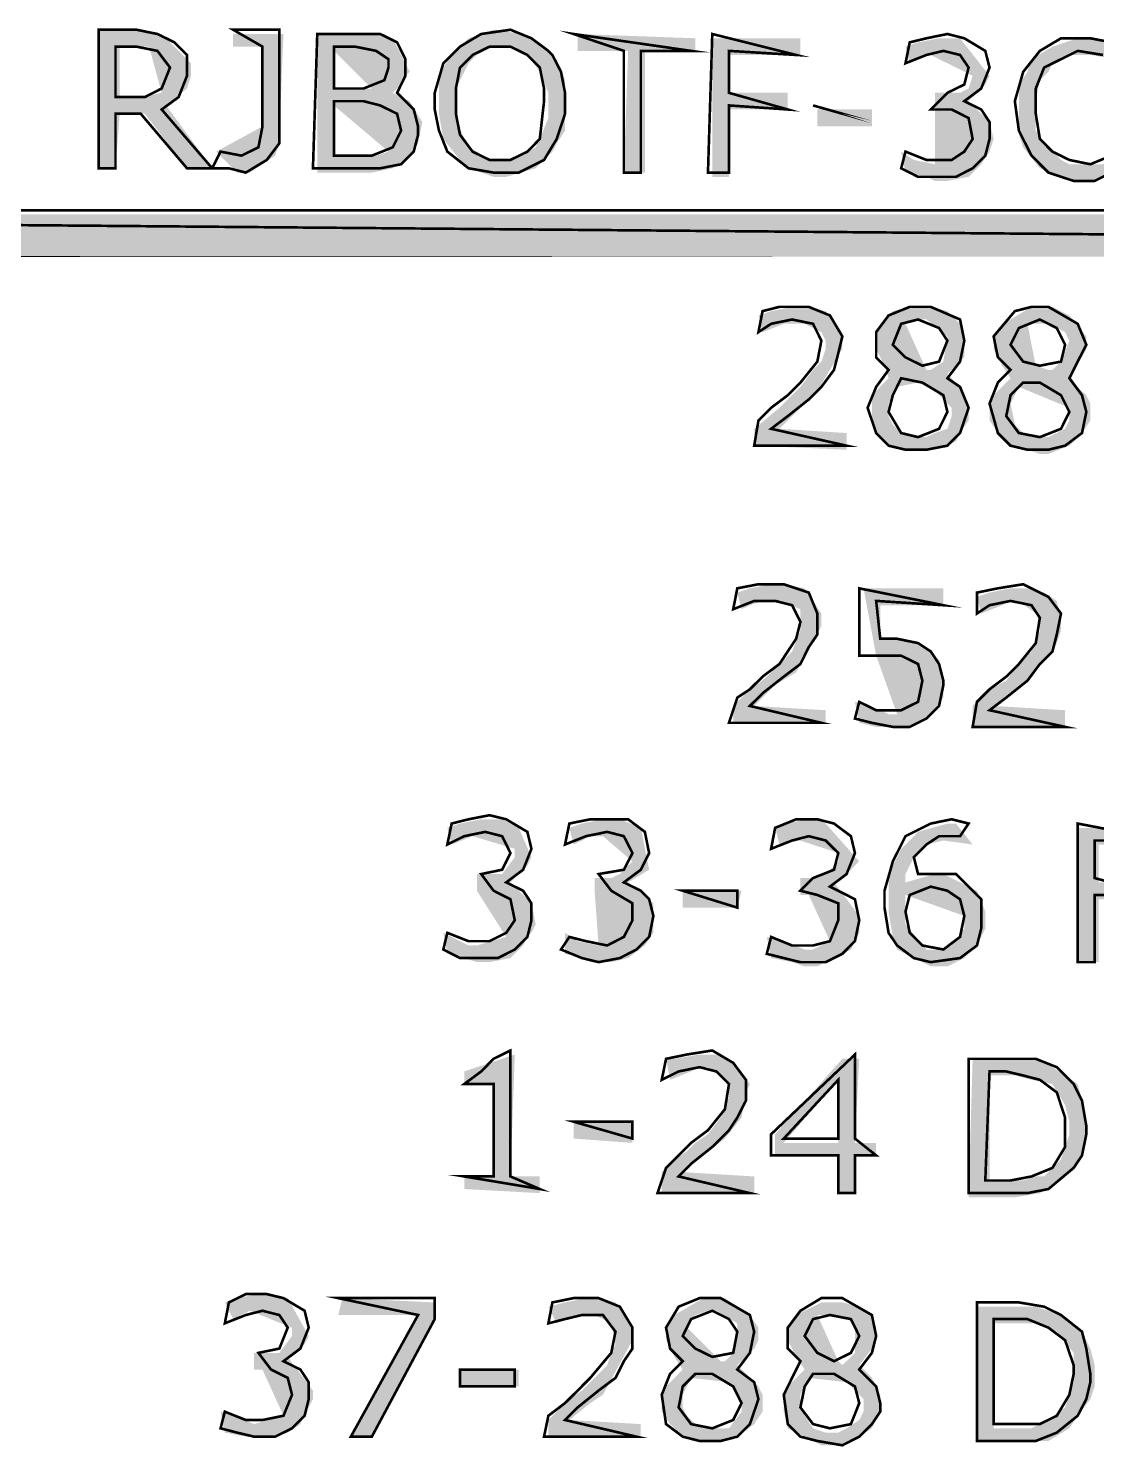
# Model space of a CAD drawing. Header units: millimetres. Extents: x 688550 to 690417, y 7458888 to 7459543.
# Drawn here: x 689843.75 to 689862.58, y 7459309.21 to 7459334.23 of the extents above; entities that cross this region are included whole.
import ezdxf

# ---------------------------------------------------------------- set-up
doc = ezdxf.new("R2010")
doc.units = ezdxf.units.MM
doc.header["$LTSCALE"] = 3
doc.header["$MEASUREMENT"] = 0
doc.layers.add('H', color=7, linetype='Continuous')
doc.layers.add('P', color=7, linetype='Continuous')

msp = doc.modelspace()

# ---------------------------------------------------------------- hatches: boundary and pattern name
at = {"layer": 'H', "linetype": 'Continuous'}
for points in [[(689846.545, 7459331.762), (689845.801, 7459332.724), (689845.36, 7459332.724), (689845.36, 7459333.018), (689845.73, 7459333.018), (689846.099, 7459333.093), (689845.877, 7459333.908), (689845.73, 7459333.908), (689845.36, 7459333.908), (689845.36, 7459333.018), (689845.36, 7459332.724), (689845.285, 7459331.762), (689844.986, 7459331.762), (689844.986, 7459334.206), (689845.73, 7459334.206), (689845.952, 7459334.131), (689846.099, 7459334.131), (689846.616, 7459333.614), (689846.616, 7459333.392), (689846.545, 7459333.169), (689846.175, 7459332.871), (689846.99, 7459331.762), (689846.545, 7459331.762)], [(689847.431, 7459331.686), (689847.061, 7459332.056), (689847.876, 7459332.501), (689847.876, 7459333.908), (689847.359, 7459333.908), (689847.359, 7459334.131), (689848.246, 7459334.131), (689848.174, 7459332.354), (689848.174, 7459332.203), (689848.099, 7459331.985), (689847.653, 7459331.686), (689847.431, 7459331.686)], [(689849.657, 7459331.686), (689848.842, 7459331.686), (689848.842, 7459334.131), (689849.728, 7459334.131), (689849.879, 7459334.131), (689850.173, 7459334.055), (689850.472, 7459333.463), (689850.396, 7459333.392), (689850.32, 7459333.24), (689850.173, 7459333.093), (689849.804, 7459333.169), (689849.136, 7459333.833), (689849.136, 7459333.169), (689849.804, 7459333.169), (689850.173, 7459333.093), (689850.472, 7459332.946), (689850.694, 7459332.577), (689850.619, 7459332.203), (689850.472, 7459331.985), (689850.173, 7459331.762), (689849.804, 7459331.686), (689849.879, 7459331.985), (689850.098, 7459332.056), (689849.136, 7459332.871), (689849.136, 7459331.985), (689849.879, 7459331.985), (689849.804, 7459331.686), (689849.657, 7459331.686)], [(689851.95, 7459331.611), (689851.732, 7459331.686), (689851.509, 7459331.762), (689851.358, 7459331.909), (689851.064, 7459332.279), (689850.988, 7459332.724), (689850.988, 7459333.093), (689850.988, 7459333.316), (689851.064, 7459333.539), (689851.211, 7459333.761), (689851.509, 7459334.055), (689851.95, 7459334.206), (689852.471, 7459334.131), (689852.693, 7459333.984), (689852.546, 7459333.761), (689852.324, 7459333.908), (689851.95, 7459333.908), (689851.656, 7459333.761), (689851.509, 7459333.614), (689851.433, 7459333.463), (689851.286, 7459333.169), (689851.286, 7459332.648), (689851.433, 7459332.279), (689851.509, 7459332.132), (689851.656, 7459332.056), (689851.879, 7459331.909), (689852.248, 7459331.909), (689852.546, 7459332.056), (689852.693, 7459332.132), (689852.765, 7459332.279), (689852.916, 7459332.648), (689852.916, 7459332.871), (689852.916, 7459333.093), (689852.765, 7459333.463), (689852.546, 7459333.761), (689852.693, 7459333.984), (689852.84, 7459333.908), (689853.139, 7459333.539), (689853.21, 7459333.316), (689853.21, 7459333.018), (689853.21, 7459332.724), (689853.21, 7459332.426), (689853.063, 7459332.203), (689852.987, 7459332.056), (689852.693, 7459331.762), (689852.173, 7459331.611), (689851.95, 7459331.611)], [(689854.247, 7459331.686), (689854.323, 7459333.833), (689853.433, 7459333.833), (689853.433, 7459334.131), (689855.507, 7459334.055), (689855.507, 7459333.833), (689854.617, 7459333.833), (689854.617, 7459331.686), (689854.247, 7459331.686)], [(689855.806, 7459331.611), (689855.806, 7459334.055), (689857.36, 7459334.055), (689857.36, 7459333.761), (689856.1, 7459333.761), (689856.1, 7459333.093), (689857.137, 7459333.093), (689857.137, 7459332.799), (689856.1, 7459332.799), (689856.1, 7459331.611), (689855.806, 7459331.611)], [(689859.733, 7459331.539), (689859.581, 7459331.611), (689859.212, 7459331.686), (689859.136, 7459332.056), (689859.359, 7459331.909), (689859.733, 7459331.833), (689859.733, 7459332.799), (689859.733, 7459333.093), (689859.951, 7459333.093), (689860.174, 7459333.093), (689860.325, 7459333.169), (689860.396, 7459333.392), (689859.657, 7459333.761), (689859.51, 7459333.761), (689859.287, 7459333.614), (689859.212, 7459333.908), (689859.434, 7459333.984), (689859.804, 7459334.055), (689860.027, 7459334.055), (689860.174, 7459334.055), (689860.694, 7459333.392), (689860.619, 7459333.24), (689860.325, 7459332.946), (689860.694, 7459332.577), (689860.766, 7459332.279), (689860.694, 7459332.056), (689860.547, 7459331.833), (689860.325, 7459331.611), (689859.951, 7459331.539), (689859.733, 7459331.539)], [(689862.248, 7459331.539), (689861.954, 7459331.611), (689861.581, 7459331.762), (689861.287, 7459332.132), (689861.211, 7459332.354), (689861.211, 7459332.648), (689861.211, 7459332.946), (689861.211, 7459333.24), (689861.362, 7459333.463), (689861.434, 7459333.686), (689861.803, 7459333.908), (689862.248, 7459334.055), (689862.471, 7459334.055), (689862.694, 7459333.984), (689863.063, 7459333.908), (689863.214, 7459333.463), (689862.916, 7459333.686), (689862.471, 7459333.761), (689862.248, 7459333.761), (689862.101, 7459333.761), (689861.954, 7459333.686), (689861.803, 7459333.614), (689861.732, 7459333.463), (689861.581, 7459333.316), (689861.509, 7459332.946), (689861.509, 7459332.648), (689861.509, 7459332.426), (689861.732, 7459332.132), (689861.954, 7459331.909), (689862.101, 7459331.833), (689862.248, 7459331.833), (689862.471, 7459331.833), (689862.694, 7459331.833), (689863.063, 7459332.056), (689863.214, 7459331.762), (689862.547, 7459331.539), (689862.248, 7459331.539)], [(689857.658, 7459332.501), (689857.658, 7459332.799), (689858.62, 7459332.799), (689858.62, 7459332.501), (689857.658, 7459332.501)], [(689909.07, 7459330.204), (689813.058, 7459330.947), (689909.07, 7459330.947), (689909.07, 7459330.204)], [(689813.058, 7459330.204), (689813.058, 7459330.947), (689909.07, 7459330.204), (689813.058, 7459330.204)], [(689858.174, 7459326.798), (689856.545, 7459326.869), (689856.545, 7459327.167), (689856.99, 7459327.537), (689857.137, 7459327.684), (689857.36, 7459327.906), (689857.582, 7459328.205), (689857.729, 7459328.352), (689857.805, 7459328.574), (689857.805, 7459328.721), (689857.729, 7459328.872), (689857.435, 7459329.019), (689857.213, 7459329.019), (689857.066, 7459329.019), (689856.692, 7459328.872), (689856.62, 7459329.166), (689856.843, 7459329.242), (689857.213, 7459329.318), (689857.507, 7459329.318), (689857.805, 7459329.242), (689858.099, 7459328.797), (689858.099, 7459328.574), (689857.658, 7459327.835), (689857.507, 7459327.684), (689857.36, 7459327.537), (689856.99, 7459327.167), (689858.174, 7459327.092), (689858.174, 7459326.798)], [(689859.287, 7459326.798), (689858.914, 7459326.869), (689858.695, 7459327.092), (689858.62, 7459327.314), (689858.62, 7459327.612), (689858.62, 7459327.759), (689858.914, 7459328.058), (689859.065, 7459327.906), (689858.914, 7459327.612), (689858.914, 7459327.39), (689858.989, 7459327.243), (689859.136, 7459327.092), (689859.359, 7459327.02), (689859.581, 7459327.02), (689859.733, 7459327.092), (689859.951, 7459327.167), (689860.027, 7459327.39), (689860.027, 7459327.537), (689859.733, 7459327.835), (689859.434, 7459327.982), (689859.065, 7459327.906), (689858.914, 7459328.058), (689858.842, 7459328.28), (689858.695, 7459328.574), (689858.695, 7459328.797), (689858.767, 7459329.019), (689858.989, 7459329.242), (689859.287, 7459329.318), (689859.657, 7459329.318), (689859.951, 7459329.242), (689860.174, 7459329.019), (689860.249, 7459328.797), (689860.249, 7459328.574), (689860.249, 7459328.427), (689859.951, 7459328.129), (689859.88, 7459328.352), (689859.951, 7459328.797), (689859.581, 7459329.095), (689859.359, 7459329.095), (689859.212, 7459329.019), (689859.581, 7459328.205), (689859.657, 7459328.205), (689859.88, 7459328.352), (689859.951, 7459328.129), (689860.174, 7459327.906), (689860.249, 7459327.759), (689860.325, 7459327.612), (689860.325, 7459327.314), (689860.174, 7459327.092), (689860.102, 7459326.945), (689859.951, 7459326.869), (689859.657, 7459326.798), (689859.287, 7459326.798)], [(689861.581, 7459326.722), (689861.362, 7459326.798), (689861.064, 7459326.869), (689860.841, 7459327.092), (689860.694, 7459327.314), (689860.694, 7459327.612), (689860.766, 7459327.759), (689861.064, 7459328.058), (689861.211, 7459327.906), (689861.064, 7459327.612), (689861.14, 7459327.243), (689861.287, 7459327.092), (689861.434, 7459327.02), (689861.732, 7459327.02), (689861.879, 7459327.092), (689862.026, 7459327.167), (689862.101, 7459327.314), (689862.101, 7459327.537), (689861.211, 7459327.906), (689861.064, 7459328.058), (689860.917, 7459328.28), (689860.766, 7459328.574), (689860.766, 7459328.797), (689860.917, 7459329.019), (689861.064, 7459329.095), (689861.434, 7459329.318), (689861.581, 7459329.318), (689861.803, 7459329.318), (689862.101, 7459329.166), (689862.4, 7459328.797), (689862.4, 7459328.574), (689862.324, 7459328.427), (689862.101, 7459328.129), (689861.954, 7459328.352), (689862.101, 7459328.721), (689862.026, 7459328.872), (689861.732, 7459329.019), (689861.509, 7459329.019), (689861.362, 7459329.019), (689861.509, 7459328.28), (689861.732, 7459328.205), (689861.803, 7459328.205), (689861.954, 7459328.352), (689862.101, 7459328.129), (689862.248, 7459327.906), (689862.4, 7459327.759), (689862.471, 7459327.612), (689862.471, 7459327.314), (689862.324, 7459327.092), (689862.177, 7459326.945), (689862.101, 7459326.869), (689861.732, 7459326.722), (689861.581, 7459326.722)], [(689857.805, 7459321.98), (689856.175, 7459321.98), (689856.175, 7459322.278), (689856.398, 7459322.501), (689856.767, 7459322.795), (689856.99, 7459323.018), (689857.213, 7459323.24), (689857.36, 7459323.61), (689857.36, 7459323.832), (689857.36, 7459323.984), (689856.99, 7459324.131), (689856.692, 7459324.131), (689856.469, 7459324.055), (689856.322, 7459323.984), (689856.247, 7459324.278), (689856.469, 7459324.353), (689856.843, 7459324.425), (689857.066, 7459324.425), (689857.435, 7459324.353), (689857.582, 7459324.131), (689857.729, 7459323.908), (689857.729, 7459323.685), (689857.284, 7459322.871), (689856.914, 7459322.648), (689856.545, 7459322.278), (689857.805, 7459322.203), (689857.805, 7459321.98)], [(689859.136, 7459321.909), (689858.695, 7459321.909), (689858.397, 7459321.98), (689858.321, 7459322.35), (689858.544, 7459322.278), (689858.767, 7459322.203), (689858.914, 7459322.131), (689859.065, 7459322.131), (689858.695, 7459323.165), (689858.473, 7459324.353), (689859.88, 7459324.353), (689859.88, 7459324.055), (689858.767, 7459324.055), (689858.767, 7459323.463), (689859.136, 7459323.463), (689859.287, 7459323.387), (689859.434, 7459323.387), (689859.804, 7459323.093), (689859.88, 7459322.795), (689859.88, 7459322.648), (689859.88, 7459322.425), (689859.657, 7459322.131), (689859.434, 7459321.98), (689859.287, 7459321.909), (689859.136, 7459321.909)], [(689862.026, 7459321.909), (689860.396, 7459321.909), (689860.396, 7459322.278), (689860.619, 7459322.501), (689860.841, 7459322.648), (689860.988, 7459322.724), (689861.211, 7459323.018), (689861.434, 7459323.24), (689861.509, 7459323.387), (689861.581, 7459323.61), (689861.581, 7459323.832), (689861.509, 7459323.908), (689861.211, 7459324.131), (689861.064, 7459324.131), (689860.917, 7459324.055), (689860.547, 7459323.908), (689860.472, 7459324.202), (689860.694, 7459324.278), (689861.064, 7459324.353), (689861.362, 7459324.353), (689861.656, 7459324.278), (689861.879, 7459324.131), (689861.954, 7459323.832), (689861.954, 7459323.61), (689861.879, 7459323.387), (689861.803, 7459323.24), (689861.362, 7459322.724), (689861.14, 7459322.572), (689860.766, 7459322.278), (689862.026, 7459322.203), (689862.026, 7459321.909)], [(689851.656, 7459317.759), (689851.433, 7459317.831), (689851.135, 7459317.906), (689851.064, 7459318.276), (689851.358, 7459318.129), (689851.509, 7459318.053), (689851.656, 7459318.053), (689852.173, 7459318.204), (689851.656, 7459319.019), (689851.656, 7459319.313), (689851.879, 7459319.313), (689852.101, 7459319.313), (689852.324, 7459319.611), (689852.324, 7459319.758), (689851.58, 7459319.981), (689851.211, 7459319.834), (689851.135, 7459320.128), (689851.358, 7459320.204), (689851.732, 7459320.279), (689852.101, 7459320.279), (689852.395, 7459320.128), (689852.618, 7459319.611), (689852.546, 7459319.464), (689852.395, 7459319.313), (689852.248, 7459319.166), (689852.324, 7459319.091), (689852.618, 7459318.797), (689852.693, 7459318.427), (689852.618, 7459318.276), (689852.546, 7459318.204), (689852.471, 7459318.053), (689852.248, 7459317.831), (689851.879, 7459317.759), (689851.656, 7459317.759)], [(689853.802, 7459317.759), (689853.58, 7459317.831), (689853.21, 7459317.906), (689853.21, 7459318.276), (689853.433, 7459318.129), (689853.802, 7459318.053), (689853.731, 7459319.019), (689853.731, 7459319.242), (689854.025, 7459319.242), (689854.176, 7459319.313), (689854.399, 7459319.536), (689853.878, 7459319.981), (689853.655, 7459319.981), (689853.508, 7459319.905), (689853.361, 7459319.834), (689853.286, 7459320.128), (689853.508, 7459320.204), (689853.878, 7459320.279), (689854.025, 7459320.279), (689854.176, 7459320.279), (689854.546, 7459320.128), (689854.693, 7459319.389), (689854.323, 7459319.166), (689854.768, 7459318.797), (689854.768, 7459318.427), (689854.768, 7459318.276), (689854.617, 7459318.053), (689854.323, 7459317.831), (689854.025, 7459317.759), (689853.802, 7459317.759)], [(689857.435, 7459317.684), (689857.213, 7459317.759), (689856.843, 7459317.831), (689856.767, 7459318.204), (689857.066, 7459318.129), (689857.435, 7459317.982), (689857.582, 7459317.982), (689857.88, 7459318.129), (689857.507, 7459318.944), (689857.36, 7459318.944), (689857.36, 7459319.242), (689857.658, 7459319.242), (689857.805, 7459319.313), (689858.027, 7459319.536), (689858.027, 7459319.683), (689857.36, 7459319.905), (689856.99, 7459319.834), (689856.914, 7459320.128), (689857.066, 7459320.204), (689857.507, 7459320.279), (689857.658, 7459320.279), (689857.805, 7459320.204), (689858.397, 7459319.536), (689858.25, 7459319.389), (689857.952, 7459319.166), (689858.397, 7459318.574), (689858.397, 7459318.427), (689858.397, 7459318.276), (689858.25, 7459317.982), (689857.952, 7459317.831), (689857.658, 7459317.684), (689857.435, 7459317.684)], [(689859.657, 7459317.684), (689859.51, 7459317.759), (689859.212, 7459317.906), (689859.065, 7459317.982), (689858.989, 7459318.204), (689858.914, 7459318.65), (689858.914, 7459319.019), (689858.914, 7459319.313), (689859.136, 7459319.758), (689859.287, 7459319.905), (689859.434, 7459320.057), (689859.951, 7459320.204), (689860.102, 7459320.204), (689860.396, 7459319.834), (689859.88, 7459319.905), (689859.581, 7459319.834), (689859.359, 7459319.611), (689859.212, 7459319.313), (689859.212, 7459319.166), (689859.212, 7459318.944), (689859.212, 7459318.65), (689859.212, 7459318.427), (689859.581, 7459317.982), (689859.657, 7459317.982), (689859.88, 7459317.982), (689860.027, 7459318.053), (689860.249, 7459318.351), (689860.249, 7459318.574), (689859.212, 7459318.944), (689859.212, 7459319.166), (689859.733, 7459319.313), (689859.88, 7459319.313), (689860.472, 7459319.019), (689860.619, 7459318.65), (689860.619, 7459318.351), (689860.472, 7459318.053), (689860.325, 7459317.906), (689860.249, 7459317.831), (689859.951, 7459317.684), (689859.657, 7459317.684)], [(689862.248, 7459317.759), (689862.248, 7459320.128), (689863.807, 7459320.128), (689863.807, 7459319.834), (689862.618, 7459319.834), (689862.618, 7459319.166), (689863.655, 7459319.166), (689863.655, 7459318.868), (689862.618, 7459318.868), (689862.618, 7459317.759), (689862.248, 7459317.759)], [(689856.247, 7459318.721), (689855.285, 7459318.721), (689855.285, 7459319.019), (689856.322, 7459319.019), (689856.247, 7459318.721)], [(689852.765, 7459313.685), (689851.433, 7459313.757), (689851.433, 7459313.979), (689851.95, 7459313.979), (689851.95, 7459315.609), (689851.433, 7459315.609), (689851.433, 7459315.831), (689852.324, 7459316.13), (689852.248, 7459313.979), (689852.765, 7459313.979), (689852.765, 7459313.685)], [(689856.545, 7459313.685), (689854.915, 7459313.685), (689854.915, 7459314.055), (689855.138, 7459314.277), (689855.36, 7459314.424), (689855.507, 7459314.571), (689855.73, 7459314.723), (689855.953, 7459315.017), (689856.028, 7459315.164), (689856.1, 7459315.386), (689856.1, 7459315.609), (689856.028, 7459315.684), (689855.73, 7459315.907), (689855.583, 7459315.907), (689855.432, 7459315.831), (689855.062, 7459315.684), (689854.991, 7459316.054), (689855.138, 7459316.054), (689855.583, 7459316.13), (689855.877, 7459316.13), (689856.1, 7459316.054), (689856.469, 7459315.609), (689856.398, 7459315.462), (689856.322, 7459315.017), (689856.028, 7459314.647), (689855.654, 7459314.349), (689855.285, 7459314.055), (689856.545, 7459313.979), (689856.545, 7459313.685)], [(689858.027, 7459313.685), (689858.027, 7459314.349), (689856.914, 7459314.349), (689856.914, 7459314.723), (689857.066, 7459314.571), (689858.027, 7459314.571), (689858.027, 7459315.684), (689857.066, 7459314.571), (689856.914, 7459314.723), (689858.099, 7459316.054), (689858.397, 7459316.054), (689858.321, 7459314.571), (689858.695, 7459314.571), (689858.695, 7459314.349), (689858.321, 7459314.349), (689858.321, 7459313.685), (689858.027, 7459313.685)], [(689860.988, 7459313.61), (689860.325, 7459313.61), (689860.396, 7459316.054), (689860.988, 7459316.054), (689861.14, 7459316.054), (689861.14, 7459315.76), (689860.694, 7459315.76), (689860.694, 7459313.908), (689861.14, 7459313.908), (689861.287, 7459313.908), (689861.509, 7459313.979), (689861.656, 7459313.979), (689861.954, 7459314.277), (689862.101, 7459314.723), (689862.101, 7459314.945), (689862.026, 7459315.239), (689861.803, 7459315.609), (689861.434, 7459315.684), (689861.14, 7459315.76), (689861.14, 7459316.054), (689861.434, 7459316.054), (689861.656, 7459315.983), (689861.803, 7459315.907), (689862.248, 7459315.609), (689862.324, 7459315.315), (689862.4, 7459315.017), (689862.4, 7459314.647), (689862.324, 7459314.349), (689862.177, 7459314.13), (689861.954, 7459313.908), (689861.581, 7459313.685), (689861.14, 7459313.61), (689860.988, 7459313.61)], [(689854.399, 7459314.571), (689853.361, 7459314.647), (689853.361, 7459314.945), (689854.399, 7459314.945), (689854.399, 7459314.571)], [(689847.876, 7459309.389), (689847.582, 7459309.389), (689847.212, 7459309.46), (689847.137, 7459309.83), (689847.359, 7459309.758), (689847.729, 7459309.611), (689848.246, 7459309.758), (689847.876, 7459310.573), (689847.729, 7459310.573), (689847.729, 7459310.867), (689847.952, 7459310.867), (689848.174, 7459310.867), (689848.397, 7459311.165), (689848.397, 7459311.312), (689847.653, 7459311.61), (689847.359, 7459311.463), (689847.212, 7459311.757), (689847.431, 7459311.833), (689847.805, 7459311.904), (689848.027, 7459311.904), (689848.321, 7459311.833), (689848.691, 7459311.165), (689848.619, 7459311.018), (689848.468, 7459310.867), (689848.321, 7459310.796), (689848.766, 7459310.203), (689848.766, 7459310.052), (689848.691, 7459309.905), (689848.544, 7459309.611), (689848.321, 7459309.46), (689847.952, 7459309.389), (689847.876, 7459309.389)], [(689849.434, 7459309.389), (689850.619, 7459311.535), (689849.212, 7459311.535), (689849.283, 7459311.833), (689850.913, 7459311.757), (689850.913, 7459311.463), (689849.804, 7459309.389), (689849.434, 7459309.389)], [(689854.546, 7459309.389), (689852.916, 7459309.389), (689852.916, 7459309.683), (689853.139, 7459309.905), (689853.286, 7459310.052), (689853.508, 7459310.203), (689853.731, 7459310.426), (689853.953, 7459310.649), (689854.025, 7459310.867), (689854.1, 7459311.018), (689854.025, 7459311.388), (689853.731, 7459311.535), (689853.58, 7459311.535), (689853.433, 7459311.535), (689853.21, 7459311.463), (689853.063, 7459311.388), (689852.916, 7459311.682), (689853.21, 7459311.757), (689853.58, 7459311.833), (689853.802, 7459311.833), (689854.1, 7459311.757), (689854.399, 7459311.312), (689854.399, 7459311.09), (689853.878, 7459310.128), (689853.655, 7459309.981), (689853.286, 7459309.683), (689854.546, 7459309.611), (689854.546, 7459309.389)], [(689855.583, 7459309.313), (689855.285, 7459309.389), (689855.062, 7459309.611), (689854.915, 7459309.83), (689854.915, 7459310.128), (689854.991, 7459310.275), (689855.285, 7459310.573), (689855.432, 7459310.426), (689855.285, 7459310.128), (689855.285, 7459309.905), (689855.36, 7459309.758), (689855.507, 7459309.611), (689855.654, 7459309.536), (689855.877, 7459309.536), (689856.1, 7459309.536), (689856.322, 7459309.83), (689856.322, 7459310.052), (689856.1, 7459310.35), (689855.432, 7459310.426), (689855.285, 7459310.573), (689855.138, 7459310.796), (689854.991, 7459311.09), (689854.991, 7459311.312), (689855.138, 7459311.535), (689855.654, 7459311.833), (689856.028, 7459311.833), (689856.247, 7459311.682), (689856.469, 7459311.535), (689856.62, 7459311.312), (689856.62, 7459311.09), (689856.545, 7459310.943), (689856.247, 7459310.649), (689856.175, 7459310.867), (689856.247, 7459311.241), (689856.247, 7459311.388), (689855.877, 7459311.61), (689855.73, 7459311.61), (689855.507, 7459311.535), (689855.36, 7459311.312), (689855.953, 7459310.72), (689856.028, 7459310.72), (689856.175, 7459310.867), (689856.247, 7459310.649), (689856.469, 7459310.426), (689856.62, 7459310.275), (689856.692, 7459310.128), (689856.692, 7459309.83), (689856.545, 7459309.611), (689856.247, 7459309.389), (689855.953, 7459309.313), (689855.583, 7459309.313)], [(689858.099, 7459309.237), (689857.88, 7459309.237), (689857.729, 7459309.237), (689857.435, 7459309.389), (689857.137, 7459309.536), (689857.066, 7459309.83), (689857.066, 7459310.128), (689857.137, 7459310.275), (689857.435, 7459310.573), (689857.507, 7459310.426), (689857.36, 7459310.128), (689857.36, 7459309.905), (689857.435, 7459309.758), (689857.582, 7459309.536), (689857.805, 7459309.46), (689858.027, 7459309.46), (689858.174, 7459309.536), (689858.397, 7459309.683), (689858.473, 7459309.83), (689858.473, 7459310.052), (689858.174, 7459310.35), (689857.507, 7459310.426), (689857.435, 7459310.573), (689857.284, 7459310.796), (689857.137, 7459311.09), (689857.137, 7459311.312), (689857.284, 7459311.535), (689857.729, 7459311.757), (689857.952, 7459311.757), (689858.099, 7459311.757), (689858.397, 7459311.682), (689858.62, 7459311.535), (689858.695, 7459311.312), (689858.695, 7459311.09), (689858.62, 7459310.943), (689858.397, 7459310.649), (689858.321, 7459310.867), (689858.321, 7459311.388), (689858.027, 7459311.535), (689857.805, 7459311.535), (689857.658, 7459311.535), (689858.027, 7459310.72), (689858.099, 7459310.649), (689858.321, 7459310.867), (689858.397, 7459310.649), (689858.62, 7459310.426), (689858.695, 7459310.275), (689858.767, 7459310.128), (689858.767, 7459309.83), (689858.62, 7459309.536), (689858.397, 7459309.389), (689858.099, 7459309.237)], [(689861.064, 7459309.313), (689860.472, 7459309.313), (689860.472, 7459311.682), (689861.287, 7459311.682), (689861.509, 7459311.682), (689861.732, 7459311.61), (689861.954, 7459311.535), (689862.324, 7459311.241), (689862.471, 7459310.943), (689862.547, 7459310.649), (689862.547, 7459310.275), (689862.471, 7459310.052), (689862.248, 7459309.758), (689862.101, 7459309.536), (689861.732, 7459309.313), (689861.509, 7459309.313), (689861.211, 7459309.313), (689861.211, 7459309.536), (689861.434, 7459309.536), (689861.581, 7459309.611), (689861.732, 7459309.683), (689862.026, 7459309.905), (689862.177, 7459310.35), (689862.177, 7459310.649), (689862.177, 7459310.867), (689861.879, 7459311.241), (689861.581, 7459311.388), (689861.211, 7459311.388), (689860.766, 7459311.388), (689860.766, 7459309.536), (689861.211, 7459309.536), (689861.211, 7459309.313), (689861.064, 7459309.313)], [(689852.395, 7459310.275), (689851.358, 7459310.275), (689851.358, 7459310.573), (689852.395, 7459310.573), (689852.395, 7459310.275)]]:
    msp.add_hatch(color=256, dxfattribs=at).paths.add_polyline_path(points)

# ---------------------------------------------------------------- linework, layer by layer
at = {"layer": 'P', "const_width": 0.0462}
for points in [[(689846.99, 7459331.762), (689846.099, 7459332.799), (689846.398, 7459333.018), (689846.545, 7459333.392), (689846.545, 7459333.761), (689846.322, 7459333.984), (689846.024, 7459334.131), (689845.654, 7459334.206), (689844.986, 7459334.206), (689844.986, 7459331.762), (689845.285, 7459331.762), (689845.285, 7459332.724), (689845.73, 7459332.724), (689846.545, 7459331.762), (689846.99, 7459331.762), (689846.99, 7459331.762)], [(689848.174, 7459332.354), (689848.174, 7459334.206), (689847.359, 7459334.206), (689847.876, 7459333.908), (689847.876, 7459332.501), (689847.805, 7459332.132), (689847.506, 7459331.985), (689847.137, 7459332.056), (689846.99, 7459331.762), (689847.284, 7459331.762), (689847.582, 7459331.686), (689847.952, 7459331.909), (689848.174, 7459332.203), (689848.174, 7459332.354), (689848.174, 7459332.354)], [(689850.619, 7459332.501), (689850.543, 7459332.799), (689850.249, 7459333.093), (689850.396, 7459333.392), (689850.396, 7459333.686), (689850.249, 7459333.984), (689849.951, 7459334.131), (689849.506, 7459334.131), (689848.842, 7459334.131), (689848.766, 7459331.762), (689849.657, 7459331.762), (689849.951, 7459331.762), (689850.32, 7459331.833), (689850.543, 7459332.056), (689850.619, 7459332.354), (689850.619, 7459332.501), (689850.619, 7459332.501)], [(689852.916, 7459333.833), (689852.618, 7459334.055), (689852.248, 7459334.206), (689851.732, 7459334.131), (689851.358, 7459333.908), (689851.064, 7459333.614), (689850.913, 7459333.093), (689850.913, 7459332.799), (689850.988, 7459332.426), (689851.135, 7459332.056), (689851.509, 7459331.762), (689851.95, 7459331.686), (689852.395, 7459331.686), (689852.84, 7459331.909), (689853.063, 7459332.279), (689853.21, 7459332.724), (689853.21, 7459333.093), (689853.139, 7459333.463), (689852.987, 7459333.761), (689852.916, 7459333.833), (689852.916, 7459333.833)], [(689855.432, 7459333.833), (689853.361, 7459334.131), (689854.247, 7459333.833), (689854.247, 7459331.686), (689854.546, 7459331.686), (689854.546, 7459333.833), (689855.432, 7459333.833), (689855.432, 7459333.833)], [(689857.284, 7459333.761), (689855.806, 7459334.131), (689855.73, 7459331.686), (689856.1, 7459331.686), (689856.1, 7459332.871), (689857.137, 7459332.799), (689856.1, 7459333.093), (689856.1, 7459333.833), (689857.284, 7459333.761), (689857.284, 7459333.761)], [(689860.547, 7459332.799), (689860.249, 7459332.946), (689860.547, 7459333.169), (689860.694, 7459333.539), (689860.619, 7459333.833), (689860.249, 7459334.055), (689859.951, 7459334.131), (689859.581, 7459334.055), (689859.287, 7459333.984), (689859.212, 7459333.614), (689859.581, 7459333.761), (689859.88, 7459333.833), (689860.174, 7459333.761), (689860.325, 7459333.539), (689860.249, 7459333.24), (689859.951, 7459333.093), (689859.657, 7459332.799), (689860.027, 7459332.799), (689860.325, 7459332.648), (689860.396, 7459332.279), (689860.249, 7459332.056), (689860.027, 7459331.909), (689859.581, 7459331.909), (689859.212, 7459332.056), (689859.136, 7459331.762), (689859.434, 7459331.611), (689859.733, 7459331.611), (689860.102, 7459331.611), (689860.396, 7459331.762), (689860.619, 7459331.985), (689860.694, 7459332.279), (689860.694, 7459332.577), (689860.547, 7459332.799), (689860.547, 7459332.799)], [(689862.841, 7459333.984), (689862.471, 7459334.055), (689861.954, 7459334.055), (689861.581, 7459333.833), (689861.287, 7459333.463), (689861.14, 7459332.946), (689861.211, 7459332.426), (689861.434, 7459331.985), (689861.732, 7459331.686), (689862.177, 7459331.539), (689862.547, 7459331.539), (689862.841, 7459331.686)], [(689846.246, 7459333.539), (689846.099, 7459333.169), (689845.801, 7459333.018), (689845.285, 7459333.018), (689845.285, 7459333.908), (689845.654, 7459333.908), (689846.024, 7459333.833), (689846.246, 7459333.539), (689846.246, 7459333.539), (689846.246, 7459333.539)], [(689850.098, 7459333.539), (689850.026, 7459333.316), (689849.657, 7459333.169), (689849.136, 7459333.169), (689849.136, 7459333.908), (689849.506, 7459333.908), (689849.879, 7459333.833), (689850.098, 7459333.686), (689850.098, 7459333.539), (689850.098, 7459333.539)], [(689852.84, 7459332.946), (689852.765, 7459332.279), (689852.546, 7459332.056), (689852.248, 7459331.909), (689851.879, 7459331.909), (689851.58, 7459332.056), (689851.358, 7459332.354), (689851.286, 7459332.724), (689851.286, 7459333.169), (689851.358, 7459333.539), (689851.58, 7459333.761), (689851.879, 7459333.908), (689852.248, 7459333.908), (689852.546, 7459333.761), (689852.765, 7459333.539), (689852.84, 7459333.169), (689852.84, 7459332.946), (689852.84, 7459332.946)], [(689862.841, 7459331.985), (689862.471, 7459331.833), (689862.101, 7459331.909), (689861.803, 7459332.056), (689861.581, 7459332.279), (689861.509, 7459332.724), (689861.509, 7459333.169), (689861.656, 7459333.539), (689861.954, 7459333.686), (689862.248, 7459333.833), (689862.694, 7459333.761)], [(689850.32, 7459332.426), (689850.173, 7459332.132), (689849.804, 7459331.985), (689849.136, 7459331.985), (689849.136, 7459332.946), (689849.657, 7459332.946), (689849.951, 7459332.871), (689850.249, 7459332.724), (689850.32, 7459332.426), (689850.32, 7459332.426)], [(689858.62, 7459332.577), (689857.582, 7459332.871), (689858.62, 7459332.577), (689858.62, 7459332.577)], [(689908.994, 7459330.204), (689908.994, 7459331.019), (689813.058, 7459331.019), (689908.994, 7459330.204), (689908.994, 7459330.204)], [(689908.994, 7459330.204), (689813.058, 7459331.019), (689813.058, 7459330.204), (689908.994, 7459330.204), (689908.994, 7459330.204)], [(689858.174, 7459326.869), (689856.843, 7459327.167), (689857.137, 7459327.39), (689857.507, 7459327.684), (689857.729, 7459327.906), (689857.952, 7459328.205), (689858.027, 7459328.499), (689858.099, 7459328.797), (689857.88, 7459329.166), (689857.507, 7459329.318), (689856.99, 7459329.318), (689856.692, 7459329.242), (689856.62, 7459328.872), (689856.843, 7459329.019), (689857.213, 7459329.095), (689857.582, 7459329.019), (689857.729, 7459328.721), (689857.658, 7459328.352), (689857.36, 7459327.982), (689857.137, 7459327.759), (689856.843, 7459327.537), (689856.62, 7459327.314), (689856.545, 7459326.869), (689858.174, 7459326.869), (689858.174, 7459326.869)], [(689860.325, 7459327.537), (689860.174, 7459327.906), (689859.951, 7459328.058), (689860.174, 7459328.352), (689860.249, 7459328.721), (689860.174, 7459329.095), (689859.657, 7459329.318), (689859.287, 7459329.318), (689858.914, 7459329.166), (689858.695, 7459328.872), (689858.695, 7459328.427), (689858.914, 7459328.205), (689858.695, 7459327.906), (689858.544, 7459327.537), (689858.695, 7459327.092), (689858.914, 7459326.869), (689859.212, 7459326.798), (689859.581, 7459326.798), (689859.951, 7459326.869), (689860.174, 7459327.092), (689860.325, 7459327.537), (689860.325, 7459327.537)], [(689862.4, 7459327.465), (689862.324, 7459327.759), (689862.101, 7459328.058), (689862.248, 7459328.352), (689862.4, 7459328.65), (689862.248, 7459329.019), (689861.732, 7459329.318), (689861.434, 7459329.318), (689861.14, 7459329.242), (689860.766, 7459328.797), (689860.841, 7459328.427), (689861.064, 7459328.205), (689860.841, 7459327.982), (689860.694, 7459327.612), (689860.841, 7459327.092), (689861.064, 7459326.869), (689861.362, 7459326.798), (689861.732, 7459326.798), (689862.026, 7459326.869), (689862.324, 7459327.092), (689862.4, 7459327.465), (689862.4, 7459327.465)], [(689859.951, 7459328.721), (689859.804, 7459328.352), (689859.51, 7459328.28), (689859.212, 7459328.427), (689858.989, 7459328.65), (689859.136, 7459329.019), (689859.434, 7459329.095), (689859.804, 7459328.944), (689859.951, 7459328.721), (689859.951, 7459328.721)], [(689862.026, 7459328.65), (689861.954, 7459328.352), (689861.581, 7459328.28), (689861.287, 7459328.352), (689861.064, 7459328.65), (689861.211, 7459328.944), (689861.581, 7459329.095), (689861.879, 7459328.944), (689862.026, 7459328.65), (689862.026, 7459328.65)], [(689859.951, 7459327.465), (689859.804, 7459327.167), (689859.434, 7459327.02), (689859.136, 7459327.092), (689858.914, 7459327.465), (689858.989, 7459327.759), (689859.136, 7459328.058), (689859.51, 7459327.982), (689859.88, 7459327.759), (689859.951, 7459327.465), (689859.951, 7459327.465)], [(689862.101, 7459327.465), (689861.954, 7459327.167), (689861.581, 7459327.02), (689861.211, 7459327.092), (689860.988, 7459327.39), (689861.064, 7459327.759), (689861.287, 7459327.982), (689861.581, 7459327.982), (689861.954, 7459327.759), (689862.101, 7459327.465), (689862.101, 7459327.465)], [(689857.729, 7459321.98), (689856.469, 7459322.278), (689856.692, 7459322.501), (689857.066, 7459322.795), (689857.36, 7459323.018), (689857.507, 7459323.316), (689857.658, 7459323.538), (689857.658, 7459323.908), (689857.507, 7459324.278), (689857.066, 7459324.425), (689856.62, 7459324.425), (689856.247, 7459324.353), (689856.175, 7459323.984), (689856.545, 7459324.131), (689856.914, 7459324.131), (689857.213, 7459324.055), (689857.36, 7459323.761), (689857.284, 7459323.463), (689856.99, 7459323.018), (689856.692, 7459322.795), (689856.469, 7459322.572), (689856.247, 7459322.425), (689856.1, 7459321.98), (689857.729, 7459321.98), (689857.729, 7459321.98)], [(689859.88, 7459322.724), (689859.804, 7459323.018), (689859.657, 7459323.24), (689859.434, 7459323.387), (689859.065, 7459323.463), (689858.767, 7459323.463), (689858.695, 7459324.131), (689859.88, 7459324.055), (689858.397, 7459324.353), (689858.397, 7459323.165), (689858.695, 7459323.165), (689859.136, 7459323.165), (689859.434, 7459323.018), (689859.51, 7459322.724), (689859.434, 7459322.35), (689859.136, 7459322.203), (689858.695, 7459322.203), (689858.397, 7459322.35), (689858.321, 7459322.056), (689858.62, 7459321.98), (689858.989, 7459321.909), (689859.287, 7459321.909), (689859.581, 7459322.056), (689859.804, 7459322.278), (689859.88, 7459322.648), (689859.88, 7459322.724), (689859.88, 7459322.724)], [(689862.026, 7459321.909), (689860.694, 7459322.203), (689860.988, 7459322.425), (689861.362, 7459322.724), (689861.581, 7459323.018), (689861.803, 7459323.24), (689861.879, 7459323.538), (689861.954, 7459323.908), (689861.732, 7459324.202), (689861.287, 7459324.425), (689860.841, 7459324.353), (689860.472, 7459324.278), (689860.472, 7459323.908), (689860.694, 7459324.055), (689861.064, 7459324.131), (689861.434, 7459324.055), (689861.581, 7459323.832), (689861.509, 7459323.387), (689861.211, 7459323.018), (689860.988, 7459322.795), (689860.694, 7459322.572), (689860.472, 7459322.35), (689860.396, 7459321.909), (689862.026, 7459321.909), (689862.026, 7459321.909)], [(689852.471, 7459319.019), (689852.173, 7459319.166), (689852.471, 7459319.389), (689852.618, 7459319.758), (689852.546, 7459320.057), (689852.173, 7459320.279), (689851.879, 7459320.351), (689851.509, 7459320.279), (689851.211, 7459320.204), (689851.135, 7459319.834), (689851.433, 7459319.981), (689851.803, 7459320.057), (689852.101, 7459319.981), (689852.248, 7459319.683), (689852.101, 7459319.389), (689851.732, 7459319.313), (689851.95, 7459319.019), (689852.248, 7459318.868), (689852.324, 7459318.498), (689852.173, 7459318.276), (689851.879, 7459318.129), (689851.509, 7459318.129), (689851.135, 7459318.276), (689851.064, 7459317.982), (689851.358, 7459317.831), (689851.656, 7459317.831), (689852.026, 7459317.831), (689852.324, 7459317.982), (689852.546, 7459318.204), (689852.618, 7459318.498), (689852.618, 7459318.797), (689852.471, 7459319.019), (689852.471, 7459319.019)], [(689854.546, 7459319.019), (689854.247, 7459319.166), (689854.546, 7459319.389), (689854.693, 7459319.683), (689854.617, 7459320.057), (689854.323, 7459320.279), (689854.025, 7459320.279), (689853.655, 7459320.279), (689853.286, 7459320.204), (689853.21, 7459319.834), (689853.58, 7459319.981), (689853.953, 7459320.057), (689854.247, 7459319.981), (689854.399, 7459319.683), (689854.247, 7459319.389), (689853.802, 7459319.313), (689854.025, 7459319.019), (689854.399, 7459318.797), (689854.399, 7459318.498), (689854.247, 7459318.204), (689853.953, 7459318.053), (689853.58, 7459318.129), (689853.286, 7459318.204), (689853.139, 7459317.982), (689853.508, 7459317.831), (689853.802, 7459317.759), (689854.176, 7459317.831), (689854.47, 7459317.982), (689854.693, 7459318.204), (689854.768, 7459318.574), (689854.693, 7459318.868), (689854.546, 7459319.019), (689854.546, 7459319.019)], [(689858.174, 7459318.944), (689857.88, 7459319.091), (689858.174, 7459319.313), (689858.321, 7459319.683), (689858.25, 7459319.981), (689857.952, 7459320.204), (689857.658, 7459320.279), (689857.284, 7459320.279), (689856.914, 7459320.128), (689856.843, 7459319.758), (689857.213, 7459319.905), (689857.507, 7459319.981), (689857.805, 7459319.905), (689858.027, 7459319.683), (689857.952, 7459319.389), (689857.582, 7459319.242), (689857.36, 7459319.019), (689857.658, 7459318.944), (689858.027, 7459318.797), (689858.027, 7459318.498), (689857.88, 7459318.129), (689857.582, 7459318.053), (689857.213, 7459318.053), (689856.843, 7459318.204), (689856.767, 7459317.906), (689857.066, 7459317.831), (689857.36, 7459317.759), (689857.805, 7459317.759), (689858.099, 7459317.906), (689858.321, 7459318.129), (689858.397, 7459318.498), (689858.321, 7459318.868), (689858.174, 7459318.944), (689858.174, 7459318.944)], [(689860.547, 7459318.574), (689860.547, 7459318.868), (689860.325, 7459319.091), (689860.102, 7459319.313), (689859.804, 7459319.313), (689859.434, 7459319.313), (689859.359, 7459319.611), (689859.581, 7459319.834), (689859.804, 7459319.981), (689860.174, 7459319.981), (689860.325, 7459320.204), (689860.027, 7459320.279), (689859.657, 7459320.204), (689859.212, 7459319.981), (689858.989, 7459319.536), (689858.842, 7459319.019), (689858.842, 7459318.721), (689858.914, 7459318.276), (689859.065, 7459318.053), (689859.359, 7459317.831), (689859.657, 7459317.759), (689860.174, 7459317.831), (689860.472, 7459318.053), (689860.547, 7459318.351), (689860.547, 7459318.574), (689860.547, 7459318.574)], [(689863.807, 7459319.905), (689862.248, 7459320.204), (689862.248, 7459317.759), (689862.547, 7459317.759), (689862.547, 7459318.944), (689863.655, 7459318.944), (689862.547, 7459319.242), (689862.547, 7459319.905), (689863.807, 7459319.905), (689863.807, 7459319.905)], [(689856.247, 7459318.721), (689856.247, 7459319.019), (689855.285, 7459319.019), (689856.247, 7459318.721), (689856.247, 7459318.721)], [(689860.249, 7459318.574), (689860.174, 7459318.204), (689859.88, 7459317.982), (689859.51, 7459318.053), (689859.287, 7459318.276), (689859.212, 7459318.65), (689859.287, 7459318.944), (689859.657, 7459319.091), (689859.951, 7459319.019), (689860.174, 7459318.868), (689860.249, 7459318.574), (689860.249, 7459318.574)], [(689852.765, 7459313.757), (689852.248, 7459313.979), (689852.248, 7459316.201), (689851.95, 7459316.054), (689851.732, 7459315.831), (689851.433, 7459315.609), (689851.95, 7459315.609), (689851.95, 7459313.979), (689851.433, 7459313.979), (689852.765, 7459313.757), (689852.765, 7459313.757)], [(689856.469, 7459313.685), (689855.213, 7459313.979), (689855.432, 7459314.202), (689855.806, 7459314.5), (689856.1, 7459314.794), (689856.247, 7459315.017), (689856.398, 7459315.315), (689856.398, 7459315.684), (689856.175, 7459315.983), (689855.806, 7459316.201), (689855.36, 7459316.13), (689854.991, 7459316.054), (689854.915, 7459315.684), (689855.213, 7459315.831), (689855.583, 7459315.907), (689855.877, 7459315.831), (689856.1, 7459315.609), (689856.028, 7459315.164), (689855.73, 7459314.794), (689855.432, 7459314.571), (689855.213, 7459314.349), (689854.991, 7459314.13), (689854.84, 7459313.685), (689856.469, 7459313.685), (689856.469, 7459313.685)], [(689858.695, 7459314.349), (689858.321, 7459314.647), (689858.321, 7459316.13), (689856.843, 7459314.723), (689856.843, 7459314.349), (689858.027, 7459314.349), (689858.027, 7459313.685), (689858.321, 7459313.685), (689858.321, 7459314.349), (689858.695, 7459314.349), (689858.695, 7459314.349)], [(689862.4, 7459314.87), (689862.324, 7459315.315), (689862.177, 7459315.609), (689861.879, 7459315.907), (689861.509, 7459316.054), (689861.14, 7459316.054), (689860.325, 7459316.054), (689860.325, 7459313.685), (689860.917, 7459313.685), (689861.362, 7459313.685), (689861.732, 7459313.757), (689862.177, 7459314.13), (689862.324, 7459314.349), (689862.4, 7459314.723), (689862.4, 7459314.87), (689862.4, 7459314.87)], [(689862.026, 7459314.87), (689862.026, 7459314.5), (689861.803, 7459314.13), (689861.434, 7459313.979), (689861.064, 7459313.908), (689860.619, 7459313.908), (689860.694, 7459315.831), (689860.988, 7459315.831), (689861.287, 7459315.76), (689861.581, 7459315.684), (689861.879, 7459315.462), (689862.026, 7459315.017), (689862.026, 7459314.87), (689862.026, 7459314.87)], [(689858.027, 7459314.647), (689857.066, 7459314.647), (689858.027, 7459315.684), (689858.027, 7459314.647), (689858.027, 7459314.647)], [(689854.399, 7459314.647), (689854.399, 7459314.945), (689853.361, 7459314.945), (689854.399, 7459314.647), (689854.399, 7459314.647)], [(689848.544, 7459310.573), (689848.246, 7459310.72), (689848.544, 7459310.943), (689848.691, 7459311.312), (689848.619, 7459311.61), (689848.246, 7459311.833), (689847.952, 7459311.904), (689847.582, 7459311.904), (689847.284, 7459311.757), (689847.212, 7459311.388), (689847.582, 7459311.535), (689847.876, 7459311.61), (689848.174, 7459311.535), (689848.321, 7459311.312), (689848.174, 7459310.943), (689847.805, 7459310.867), (689848.027, 7459310.573), (689848.321, 7459310.426), (689848.397, 7459310.128), (689848.246, 7459309.758), (689847.876, 7459309.683), (689847.582, 7459309.683), (689847.212, 7459309.83), (689847.137, 7459309.536), (689847.431, 7459309.46), (689847.729, 7459309.389), (689848.099, 7459309.389), (689848.397, 7459309.536), (689848.619, 7459309.758), (689848.691, 7459310.052), (689848.691, 7459310.35), (689848.544, 7459310.573), (689848.544, 7459310.573)], [(689850.913, 7459311.463), (689850.913, 7459311.833), (689849.212, 7459311.833), (689850.619, 7459311.535), (689849.434, 7459309.389), (689849.804, 7459309.389), (689850.913, 7459311.463), (689850.913, 7459311.463)], [(689854.47, 7459309.389), (689853.21, 7459309.683), (689853.433, 7459309.905), (689853.802, 7459310.203), (689854.1, 7459310.426), (689854.247, 7459310.72), (689854.399, 7459310.943), (689854.399, 7459311.312), (689854.176, 7459311.682), (689853.802, 7459311.833), (689853.361, 7459311.833), (689852.987, 7459311.757), (689852.916, 7459311.388), (689853.21, 7459311.463), (689853.508, 7459311.535), (689853.878, 7459311.535), (689854.1, 7459311.241), (689854.025, 7459310.867), (689853.655, 7459310.426), (689853.433, 7459310.203), (689853.21, 7459309.981), (689852.916, 7459309.758), (689852.84, 7459309.389), (689854.47, 7459309.389), (689854.47, 7459309.389)], [(689856.62, 7459310.052), (689856.545, 7459310.35), (689856.247, 7459310.573), (689856.469, 7459310.867), (689856.545, 7459311.241), (689856.469, 7459311.535), (689855.953, 7459311.833), (689855.583, 7459311.833), (689855.213, 7459311.682), (689854.991, 7459311.312), (689855.062, 7459310.943), (689855.285, 7459310.72), (689855.062, 7459310.497), (689854.915, 7459310.128), (689854.991, 7459309.611), (689855.285, 7459309.389), (689855.583, 7459309.313), (689855.953, 7459309.313), (689856.247, 7459309.389), (689856.469, 7459309.611), (689856.62, 7459310.052), (689856.62, 7459310.052)], [(689858.767, 7459309.981), (689858.695, 7459310.275), (689858.397, 7459310.573), (689858.62, 7459310.867), (689858.695, 7459311.165), (689858.62, 7459311.535), (689858.099, 7459311.833), (689857.729, 7459311.833), (689857.36, 7459311.61), (689857.137, 7459311.312), (689857.137, 7459310.943), (689857.36, 7459310.72), (689857.213, 7459310.426), (689857.066, 7459310.128), (689857.137, 7459309.611), (689857.36, 7459309.389), (689857.658, 7459309.313), (689858.099, 7459309.237), (689858.397, 7459309.389), (689858.62, 7459309.611), (689858.767, 7459309.83), (689858.767, 7459309.981), (689858.767, 7459309.981)], [(689862.471, 7459310.497), (689862.4, 7459310.943), (689862.324, 7459311.241), (689861.954, 7459311.535), (689861.656, 7459311.682), (689861.211, 7459311.757), (689860.472, 7459311.757), (689860.472, 7459309.313), (689861.064, 7459309.313), (689861.509, 7459309.313), (689861.879, 7459309.46), (689862.248, 7459309.758), (689862.4, 7459310.052), (689862.471, 7459310.35), (689862.471, 7459310.497), (689862.471, 7459310.497)], [(689856.247, 7459311.241), (689856.175, 7459310.867), (689855.806, 7459310.796), (689855.507, 7459310.943), (689855.285, 7459311.165), (689855.432, 7459311.463), (689855.806, 7459311.61), (689856.1, 7459311.463), (689856.247, 7459311.241), (689856.247, 7459311.241)], [(689858.397, 7459311.165), (689858.25, 7459310.867), (689857.952, 7459310.72), (689857.658, 7459310.867), (689857.435, 7459311.165), (689857.582, 7459311.463), (689857.88, 7459311.535), (689858.25, 7459311.463), (689858.397, 7459311.165), (689858.397, 7459311.165)], [(689862.177, 7459310.497), (689862.101, 7459310.128), (689861.879, 7459309.758), (689861.581, 7459309.611), (689861.211, 7459309.611), (689860.766, 7459309.611), (689860.766, 7459311.463), (689861.064, 7459311.463), (689861.362, 7459311.463), (689861.732, 7459311.312), (689862.026, 7459311.09), (689862.177, 7459310.649), (689862.177, 7459310.497), (689862.177, 7459310.497)], [(689852.324, 7459310.275), (689852.324, 7459310.573), (689851.358, 7459310.573), (689851.358, 7459310.275), (689852.324, 7459310.275), (689852.324, 7459310.275)], [(689856.322, 7459309.981), (689856.175, 7459309.683), (689855.806, 7459309.536), (689855.432, 7459309.611), (689855.213, 7459309.905), (689855.285, 7459310.275), (689855.507, 7459310.497), (689855.806, 7459310.497), (689856.175, 7459310.275), (689856.322, 7459309.981), (689856.322, 7459309.981)], [(689858.397, 7459309.981), (689858.25, 7459309.611), (689857.88, 7459309.536), (689857.582, 7459309.611), (689857.36, 7459309.905), (689857.435, 7459310.275), (689857.582, 7459310.497), (689857.952, 7459310.497), (689858.321, 7459310.275), (689858.397, 7459309.981), (689858.397, 7459309.981)]]:
    msp.add_lwpolyline(points, dxfattribs=at)

doc.saveas('drawing.dxf')
